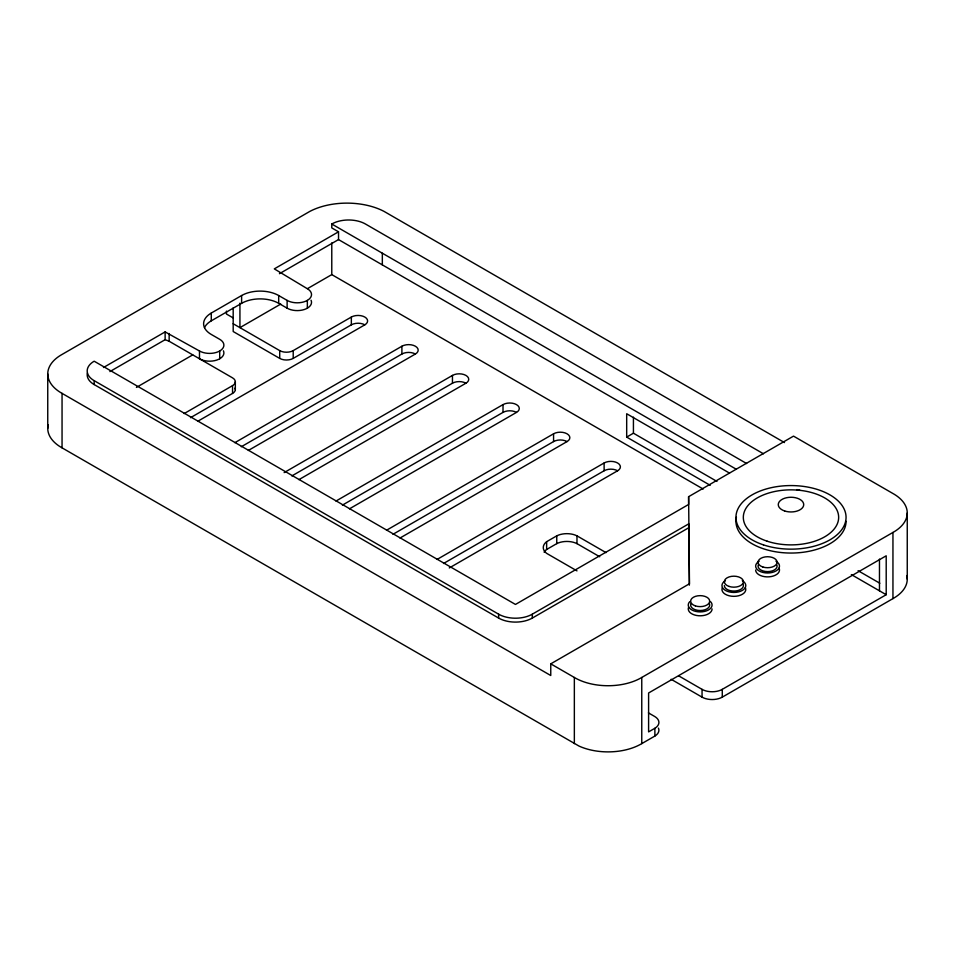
<?xml version="1.0" encoding="UTF-8"?>
<svg xmlns="http://www.w3.org/2000/svg" width="955" height="955" viewBox="0 0 955 955"><rect width="100%" height="100%" fill="white"/><g stroke="black" fill="none" stroke-linecap="round" stroke-linejoin="round"><path stroke-width="1.43" d="M103.474 367.508L165.131 331.91L199.488 350.986A14.301 8.261 0 0 0 219.71 350.986A14.301 8.261 0 0 0 219.71 339.312L211.282 334.453A26.215 15.137 0 0 1 211.282 313.049L241.615 295.537A26.215 15.137 0 0 1 278.693 295.537L287.121 300.395A14.301 8.261 0 0 0 307.343 300.395A14.301 8.261 0 0 0 307.343 288.72L274.3 268.88L338.524 231.802L338.524 239.586L736.281 469.239M109.897 371.579L165.131 339.694L169.154 341.257L232.543 377.858A9.538 5.503 0 0 1 232.543 385.641L232.543 393.424L190.523 417.681M279.433 273.703L338.524 239.586M204.501 327.613A26.215 15.137 0 0 1 211.282 320.832L241.615 303.32A26.215 15.137 0 0 1 278.693 303.32L287.121 308.179A14.301 8.261 0 0 0 304.382 309.492A14.301 8.261 0 0 0 311.044 300.204M136.41 387.408L192.743 354.878M280.758 304.072L239.932 327.637L239.932 303.141M307.546 288.601L331.779 274.61L703.155 489.032M184.16 413.575L232.543 385.641M233.187 323.745L279.72 350.616A9.538 5.503 0 0 0 293.209 350.616L351.345 317.048A9.538 5.503 0 0 1 364.822 317.048A9.538 5.503 0 0 1 364.822 324.831L197.792 421.262M233.187 307.892L233.187 331.528L279.72 358.4A9.538 5.503 0 0 0 293.209 358.4L351.345 324.831A9.538 5.503 0 0 1 364.822 324.831M234.87 442.666L401.9 346.235A9.538 5.503 0 0 1 415.389 346.235A9.538 5.503 0 0 1 415.389 354.019L248.348 450.45M241.293 446.749L401.9 354.019A9.538 5.503 0 0 1 415.389 354.019M284.136 472.606L452.455 375.422A9.538 5.503 0 0 1 465.945 375.422A9.538 5.503 0 0 1 465.945 383.206L298.903 479.649M291.848 475.936L452.455 383.206A9.538 5.503 0 0 1 465.945 383.206M335.981 501.053L503.01 404.61A9.538 5.503 0 0 1 516.5 404.61A9.538 5.503 0 0 1 516.5 412.393L349.458 508.836M342.403 505.123L503.01 412.393A9.538 5.503 0 0 1 516.5 412.393M386.536 530.24L553.566 433.797A9.538 5.503 0 0 1 567.055 433.797A9.538 5.503 0 0 1 567.055 441.58L400.014 538.023M392.959 534.311L553.566 441.58A9.538 5.503 0 0 1 567.055 441.58M729.501 473.107L626.683 413.742L626.683 437.092L633.428 433.2L716.966 481.427M437.092 559.427L604.121 462.984A9.538 5.503 0 0 1 617.61 462.984A9.538 5.503 0 0 1 617.61 470.767L449.292 567.95M443.514 563.498L604.121 470.767A9.538 5.503 0 0 1 617.61 470.767M576.975 570.875L546.642 553.363A16.808 9.705 0 0 1 546.642 541.688L556.753 535.851A15.376 8.882 0 0 1 576.975 535.851L606.043 552.635M544.123 552.229A16.808 9.705 0 0 1 546.642 549.471L556.753 543.634A15.376 8.882 0 0 1 576.975 543.634L599.728 556.765M94.163 380.663L498.617 614.172A23.827 13.764 0 0 0 532.317 614.172L688.806 523.818L688.806 527.709L532.317 618.064A23.827 13.764 0 0 1 498.617 618.064L94.163 384.555L94.163 380.663A23.827 13.764 0 0 1 94.163 361.205L515.461 604.443L688.615 504.467L688.615 496.684L793.521 436.125L892.949 493.52A46.867 27.062 0 0 1 892.949 532.448L892.949 598.606L722.278 697.138A14.361 8.297 0 0 1 702.056 697.138L671.138 679.28M784.485 442.571L384.017 211.377A55.211 31.873 0 0 0 309.874 211.377L62.051 354.448A46.867 27.062 0 0 0 62.051 393.365L550.76 675.519L550.76 663.844L689.462 583.768L688.615 496.684M550.76 663.844L574.349 677.465A46.867 27.062 0 0 0 641.76 677.465L892.949 532.448M648.421 712.872L654.879 716.596A14.671 8.476 0 0 1 654.879 728.271L648.6 731.9L648.6 692.984L886.204 555.798L886.204 594.714L722.278 689.355A14.361 8.297 0 0 1 702.056 689.355L678.802 675.925M48.168 424.784A46.867 27.062 0 0 0 62.051 447.847L578.993 746.058A46.867 27.062 0 0 0 641.76 743.623L654.879 736.054A14.671 8.476 0 0 0 658.449 728.092M763.475 453.792L365.479 224.019A23.827 13.764 0 0 0 331.779 224.019L331.779 227.911L338.524 231.802M331.779 224.019L746.619 463.533M626.683 437.092L710.222 485.319M858.079 570.696L879.818 583.242M851.347 574.588L886.204 594.714M233.187 317.92L226.442 314.028L226.442 311.103M688.806 527.709L689.367 585.14M907.25 512.99L907.25 579.148M879.471 559.105L879.471 590.823M722.278 689.355L722.278 697.138M702.056 689.355L702.056 697.138M654.879 728.271L654.879 736.054M641.76 677.465L641.76 743.623M633.428 417.156L633.428 433.2M604.121 462.984L604.121 470.767M576.975 535.851L576.975 543.634M574.349 677.465L574.349 743.623M556.753 535.851L556.753 543.634M553.566 433.797L553.566 441.58M546.642 541.688L546.642 549.471M532.317 614.172L532.317 618.064M503.01 404.61L503.01 412.393M498.617 614.172L498.617 618.064M452.455 375.422L452.455 383.206M401.9 346.235L401.9 354.019M382.334 253.206L382.334 264.881M351.345 317.048L351.345 324.831M331.779 242.904L331.779 274.61M307.343 300.395L307.343 308.179M293.209 350.616L293.209 358.4M287.121 300.395L287.121 308.179M279.72 350.616L279.72 358.4M278.693 295.537L278.693 303.32M241.615 295.537L241.615 303.32M235.336 381.749L235.336 389.533M219.71 350.986L219.71 358.77M211.282 313.049L211.282 320.832M199.488 350.986L199.488 358.77A14.301 8.261 0 0 0 216.749 360.083A14.301 8.261 0 0 0 223.41 350.795M169.154 333.474L169.154 341.257M165.131 331.91L165.131 339.694M62.051 393.365L62.051 447.847M47.75 373.906L47.75 428.389M94.163 384.555A23.827 13.764 0 0 1 87.383 373.035M906.832 575.543A46.867 27.062 0 0 1 892.949 598.606M846.058 521.251A55.056 31.79 0 0 1 787.398 552.981A55.056 31.79 0 0 1 736.412 517.109M796.745 489.64A55.056 31.79 0 0 1 799.622 489.855M712.084 608.92A11.914 6.876 0 0 1 698.618 615.736A11.914 6.876 0 0 1 688.662 607.141M745.378 587.683A11.914 6.876 0 0 1 733.87 596.338A11.914 6.876 0 0 1 722.362 587.683M779.089 568.225A11.914 6.876 0 0 1 769.133 576.82A11.914 6.876 0 0 1 755.656 570.004M235.002 388.1A9.538 5.503 0 0 1 232.543 393.424M709.374 603.608A9.538 5.503 0 0 1 700.17 610.532A9.538 5.503 0 0 1 690.954 603.608M743.086 584.15A9.538 5.503 0 0 1 735.111 591.026A9.538 5.503 0 0 1 724.344 585.57M776.785 564.692A9.538 5.503 0 0 1 767.581 571.615A9.538 5.503 0 0 1 758.365 564.692M710.484 601.59A11.914 6.876 0 0 1 700.17 611.904A11.914 6.876 0 0 1 689.844 601.59M742.298 580.7A11.914 6.876 0 0 1 742.298 590.429A11.914 6.876 0 0 1 725.442 590.429A11.914 6.876 0 0 1 725.442 580.7M775.997 561.242A11.914 6.876 0 0 1 775.997 570.971A11.914 6.876 0 0 1 759.153 570.971A11.914 6.876 0 0 1 759.153 561.242M763.463 544.887A55.056 31.79 0 0 0 846.058 517.359A55.056 31.79 0 0 0 763.463 489.831A55.056 31.79 0 0 0 763.463 544.887M767.163 541.199A47.666 27.516 0 0 0 838.657 517.359A47.666 27.516 0 0 0 767.163 493.532A47.666 27.516 0 0 0 767.163 541.199M784.64 510.973A12.713 7.342 0 0 0 803.716 504.61A12.713 7.342 0 0 0 784.64 498.247A12.713 7.342 0 0 0 784.64 510.973M695.407 605.9A9.538 5.503 0 0 0 709.696 601.137A9.538 5.503 0 0 0 695.407 596.374A9.538 5.503 0 0 0 695.407 605.9M729.107 586.442A9.538 5.503 0 0 0 743.408 581.679A9.538 5.503 0 0 0 729.107 576.916A9.538 5.503 0 0 0 729.107 586.442M762.806 566.984A9.538 5.503 0 0 0 777.107 562.22A9.538 5.503 0 0 0 762.806 557.457A9.538 5.503 0 0 0 762.806 566.984"/></g></svg>
